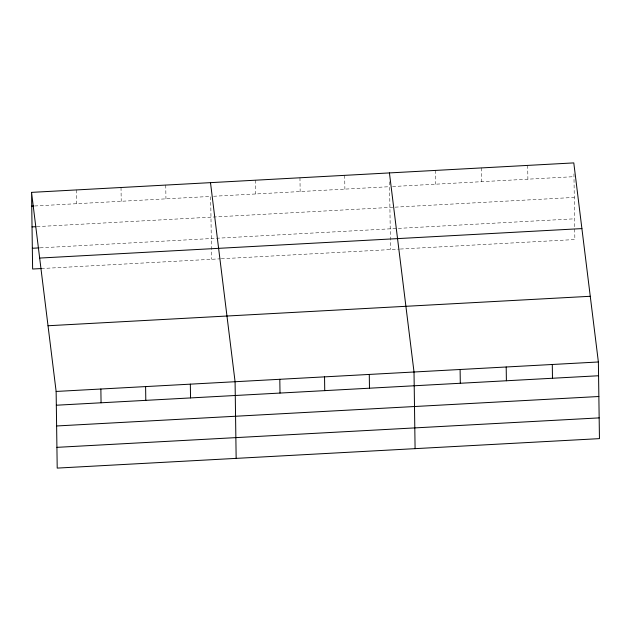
<?xml version="1.0" encoding="UTF-8"?>
<svg xmlns="http://www.w3.org/2000/svg" width="631" height="631" viewBox="0 0 631 631"><rect width="100%" height="100%" fill="white"/><g stroke="black" fill="none" stroke-linecap="round" stroke-linejoin="round"><path stroke-width="0.47" stroke-dasharray="3.15 2.37" d="M34.658 205.982L210.683 196.415L211.559 259.294M213.601 196.257L389.619 186.689M392.561 186.531L573.981 176.672M36.898 226.624L574.273 197.424M40.108 247.849L574.573 218.807M41.37 268.546L220.314 258.82M221.284 258.765L399.328 249.095M400.306 249.04L574.865 239.551L573.926 172.736M527.697 165.409L527.895 179.18M481.611 167.909L481.8 181.681M435.516 170.417L435.713 184.189M389.556 181.775L390.502 249.576M344.692 175.347L344.889 189.126M299.962 177.784L300.151 191.556M255.224 180.214L255.421 193.985M165.756 185.072L165.945 198.844M121.018 187.502L121.215 201.273M76.288 189.931L76.477 203.71"/><path stroke-width="0.95" d="M31.55 192.368L573.792 162.901L598.377 361.981L599.45 438.632L57.208 468.099L56.135 391.449L31.55 192.368L32.623 269.019L41.37 268.546M31.739 206.14L33.688 206.029M32.031 226.892L35.92 226.679M32.331 248.267L39.138 247.896M39.666 258.063L581.908 228.596M48.027 325.746L590.269 296.286M56.135 391.449L598.377 361.981M56.333 405.22L598.574 375.753M56.616 425.972L598.858 396.505M56.916 447.347L599.158 417.888M389.43 172.918L414.015 371.998L415.088 448.649M210.494 182.643L235.079 381.723L236.152 458.374M552.291 364.489L552.48 378.261M506.196 366.99L506.393 380.761M460.109 369.498L460.299 383.269M369.285 374.428L369.474 388.207M324.547 376.865L324.736 390.636M279.809 379.294L280.006 393.066M190.341 384.153L190.538 397.924M145.611 386.582L145.8 400.354M100.873 389.011L101.063 402.791"/></g></svg>
